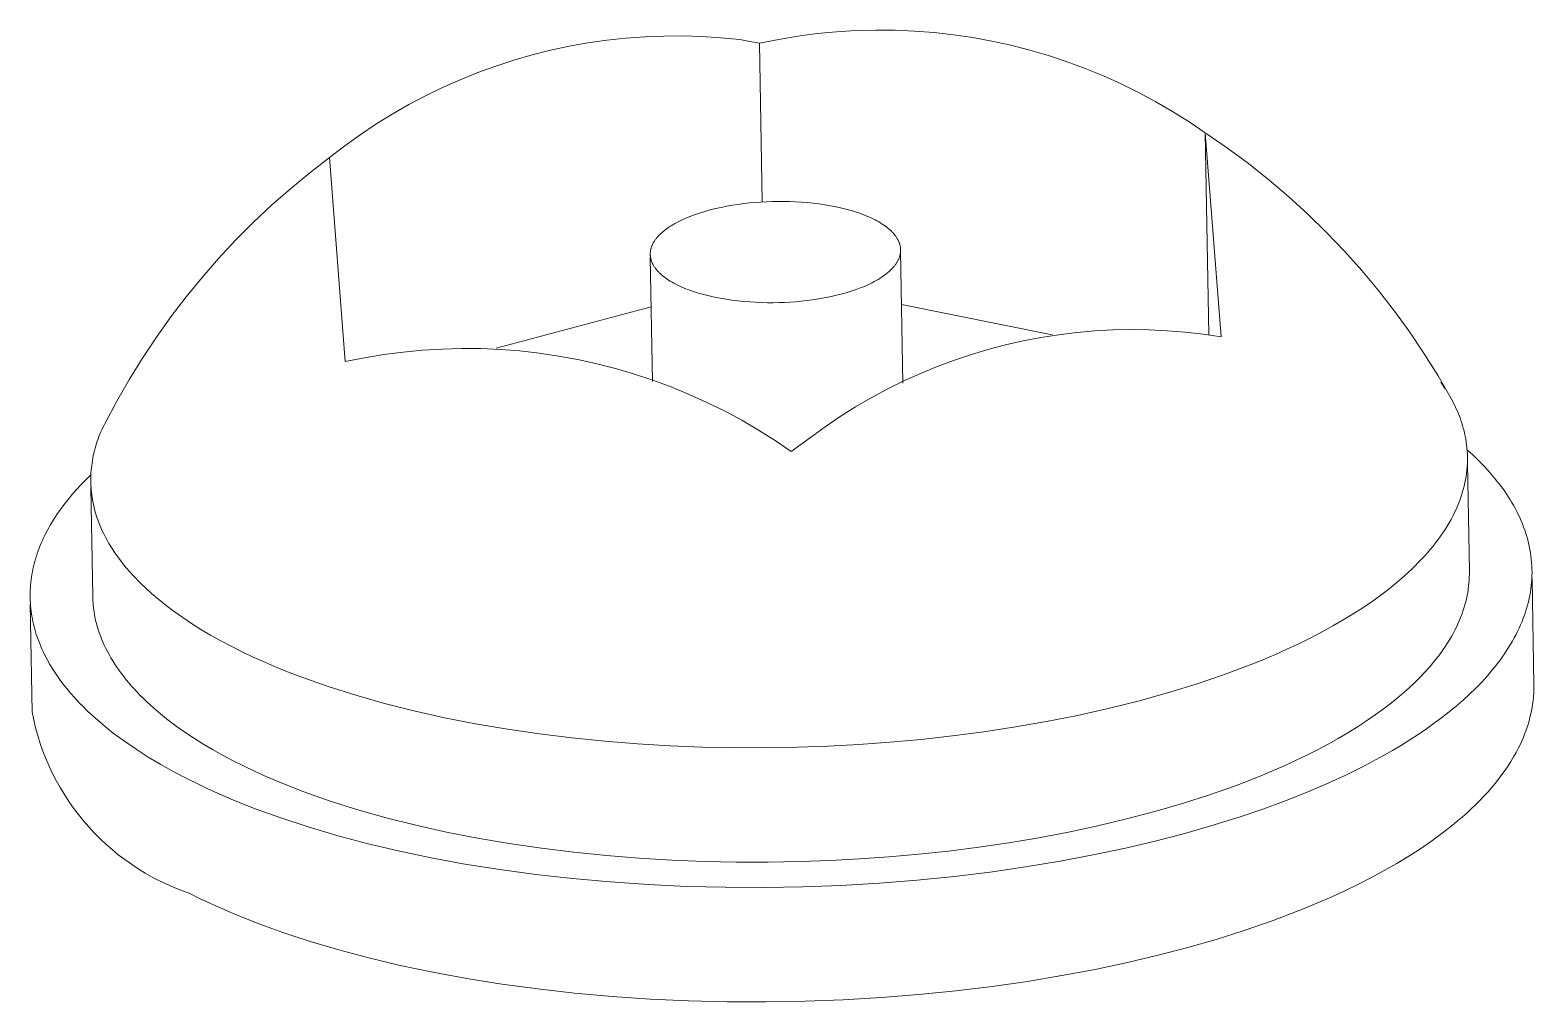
# Model space of a CAD drawing. Header units: inches. Extents: x 214 to 477, y -11 to 187.
# Drawn here: x 451.5378 to 451.9862, y 91.9888 to 92.2787 of the extents above; entities that cross this region are included whole.
import ezdxf

# ---------------------------------------------------------------- set-up
doc = ezdxf.new("R2010")
doc.units = ezdxf.units.IN
doc.layers.add('ZANO_R', color=7, linetype='Continuous', lineweight=0)

msp = doc.modelspace()

# ---------------------------------------------------------------- linework, layer by layer
at = {"layer": 'ZANO_R'}
for p, q in [((451.76673, 92.27689), (451.7725, 92.27765)), ((451.7725, 92.27765), (451.77829, 92.2782)), ((451.77829, 92.2782), (451.78409, 92.27856)), ((451.78409, 92.27856), (451.7899, 92.27871)), ((451.7899, 92.27871), (451.79572, 92.27867)), ((451.79572, 92.27867), (451.80153, 92.27842)), ((451.80153, 92.27842), (451.80733, 92.27797)), ((451.80733, 92.27797), (451.8131, 92.27732)), ((451.8131, 92.27732), (451.81886, 92.27647)), ((451.68746, 92.27131), (451.69297, 92.27269)), ((451.69297, 92.27269), (451.69853, 92.27388)), ((451.69853, 92.27388), (451.70412, 92.27488)), ((451.70412, 92.27488), (451.70975, 92.27569)), ((451.70975, 92.27569), (451.7154, 92.2763)), ((451.7154, 92.2763), (451.72106, 92.27671)), ((451.72106, 92.27671), (451.72674, 92.27693)), ((451.72674, 92.27693), (451.73242, 92.27696)), ((451.73242, 92.27696), (451.7381, 92.27679)), ((451.7381, 92.27679), (451.74377, 92.27642)), ((451.74377, 92.27642), (451.74943, 92.27586)), ((451.74943, 92.27586), (451.75237, 92.27535)), ((451.75237, 92.27535), (451.7553, 92.27478)), ((451.7553, 92.27478), (451.761, 92.27593)), ((451.7561, 92.22744), (451.7553, 92.27478)), ((451.761, 92.27593), (451.76673, 92.27689)), ((451.81886, 92.27647), (451.82458, 92.27542)), ((451.82458, 92.27542), (451.83026, 92.27418)), ((451.83026, 92.27418), (451.83589, 92.27274)), ((451.83589, 92.27274), (451.84147, 92.2711)), ((451.6766, 92.26798), (451.682, 92.26974)), ((451.682, 92.26974), (451.68746, 92.27131)), ((451.84147, 92.2711), (451.84699, 92.26927)), ((451.84699, 92.26927), (451.85244, 92.26725)), ((451.66079, 92.26161), (451.66599, 92.26391)), ((451.66599, 92.26391), (451.67126, 92.26604)), ((451.67126, 92.26604), (451.6766, 92.26798)), ((451.85244, 92.26725), (451.85782, 92.26505)), ((451.85782, 92.26505), (451.86313, 92.26266)), ((451.65066, 92.25647), (451.65568, 92.25912)), ((451.65568, 92.25912), (451.66079, 92.26161)), ((451.86313, 92.26266), (451.86834, 92.26009)), ((451.86834, 92.26009), (451.87346, 92.25733)), ((451.64573, 92.25364), (451.65066, 92.25647)), ((451.87346, 92.25733), (451.87849, 92.25441)), ((451.63618, 92.24748), (451.6409, 92.25064)), ((451.6409, 92.25064), (451.64573, 92.25364)), ((451.87849, 92.25441), (451.88341, 92.25131)), ((451.88341, 92.25131), (451.88822, 92.24804)), ((451.63157, 92.24415), (451.63618, 92.24748)), ((451.88822, 92.24804), (451.89295, 92.18717)), ((451.88923, 92.18789), (451.88822, 92.24804)), ((451.88848, 92.24789), (451.89488, 92.24349)), ((451.62708, 92.24067), (451.63157, 92.24415)), ((451.89488, 92.24349), (451.90112, 92.23887)), ((451.62115, 92.23613), (451.62707, 92.24069)), ((451.63176, 92.17981), (451.62708, 92.24067)), ((451.90112, 92.23887), (451.9072, 92.23405)), ((451.61538, 92.23138), (451.62115, 92.23613)), ((451.9072, 92.23405), (451.91311, 92.22902)), ((451.60977, 92.22644), (451.61538, 92.23138)), ((451.91311, 92.22902), (451.91884, 92.22379)), ((451.60432, 92.22132), (451.60977, 92.22644)), ((451.73449, 92.2231), (451.73593, 92.22364)), ((451.73593, 92.22364), (451.73743, 92.22415)), ((451.73743, 92.22415), (451.73897, 92.22463)), ((451.73897, 92.22463), (451.74056, 92.22507)), ((451.74056, 92.22507), (451.74219, 92.22547)), ((451.74219, 92.22547), (451.74385, 92.22584)), ((451.74385, 92.22584), (451.74553, 92.22617)), ((451.74553, 92.22617), (451.74722, 92.22647)), ((451.74722, 92.22647), (451.74893, 92.22673)), ((451.74893, 92.22673), (451.75063, 92.22695)), ((451.75063, 92.22695), (451.75234, 92.22714)), ((451.75234, 92.22714), (451.75403, 92.22729)), ((451.75403, 92.22729), (451.75571, 92.22741)), ((451.75571, 92.22741), (451.75736, 92.2275)), ((451.75736, 92.2275), (451.75903, 92.22756)), ((451.75903, 92.22756), (451.76072, 92.22759)), ((451.76072, 92.22759), (451.76244, 92.22759)), ((451.76244, 92.22759), (451.76418, 92.22755)), ((451.76418, 92.22755), (451.76594, 92.22748)), ((451.76594, 92.22748), (451.76771, 92.22738)), ((451.76771, 92.22738), (451.76949, 92.22724)), ((451.76949, 92.22724), (451.77126, 92.22706)), ((451.77126, 92.22706), (451.77302, 92.22684)), ((451.77302, 92.22684), (451.77476, 92.22659)), ((451.77476, 92.22659), (451.77648, 92.22629)), ((451.77648, 92.22629), (451.77817, 92.22596)), ((451.77817, 92.22596), (451.77982, 92.2256)), ((451.77982, 92.2256), (451.78143, 92.22519)), ((451.78143, 92.22519), (451.78298, 92.22475)), ((451.78298, 92.22475), (451.78447, 92.22428)), ((451.78447, 92.22428), (451.7859, 92.22378)), ((451.7859, 92.22378), (451.78659, 92.22351)), ((451.78659, 92.22351), (451.78725, 92.22324)), ((451.78725, 92.22324), (451.7879, 92.22296)), ((451.91884, 92.22379), (451.9244, 92.21836)), ((451.59905, 92.21603), (451.60432, 92.22132)), ((451.72653, 92.21863), (451.72696, 92.21898)), ((451.72696, 92.21898), (451.72741, 92.21932)), ((451.72741, 92.21932), (451.72789, 92.21967)), ((451.72789, 92.21967), (451.72838, 92.22)), ((451.72838, 92.22), (451.7289, 92.22034)), ((451.7289, 92.22034), (451.72945, 92.22067)), ((451.72945, 92.22067), (451.73001, 92.22099)), ((451.73001, 92.22099), (451.73059, 92.22131)), ((451.73059, 92.22131), (451.7312, 92.22163)), ((451.7312, 92.22163), (451.73182, 92.22194)), ((451.73182, 92.22194), (451.73246, 92.22224)), ((451.73246, 92.22224), (451.73312, 92.22253)), ((451.73312, 92.22253), (451.7338, 92.22282)), ((451.7338, 92.22282), (451.73449, 92.2231)), ((451.7879, 92.22296), (451.78853, 92.22268)), ((451.78853, 92.22268), (451.78914, 92.22239)), ((451.78914, 92.22239), (451.78973, 92.2221)), ((451.78973, 92.2221), (451.7903, 92.22179)), ((451.7903, 92.22179), (451.79085, 92.22149)), ((451.79085, 92.22149), (451.79137, 92.22118)), ((451.79137, 92.22118), (451.79188, 92.22086)), ((451.79188, 92.22086), (451.79236, 92.22054)), ((451.79236, 92.22054), (451.79282, 92.22022)), ((451.79282, 92.22022), (451.79325, 92.21989)), ((451.79325, 92.21989), (451.79367, 92.21956)), ((451.79367, 92.21956), (451.79406, 92.21923)), ((451.79406, 92.21923), (451.79442, 92.21889)), ((451.79442, 92.21889), (451.7946, 92.21873)), ((451.7946, 92.21873), (451.79477, 92.21856)), ((451.59395, 92.21056), (451.59905, 92.21603)), ((451.72311, 92.21413), (451.72317, 92.21431)), ((451.72317, 92.21431), (451.72325, 92.21449)), ((451.72325, 92.21449), (451.72333, 92.21467)), ((451.72333, 92.21467), (451.72341, 92.21485)), ((451.72341, 92.21485), (451.7235, 92.21503)), ((451.7235, 92.21503), (451.7236, 92.21521)), ((451.7236, 92.21521), (451.7237, 92.21539)), ((451.7237, 92.21539), (451.72381, 92.21558)), ((451.72381, 92.21558), (451.72392, 92.21576)), ((451.72392, 92.21576), (451.72404, 92.21594)), ((451.72404, 92.21594), (451.72416, 92.21612)), ((451.72416, 92.21612), (451.7243, 92.2163)), ((451.7243, 92.2163), (451.72443, 92.21648)), ((451.72443, 92.21648), (451.72457, 92.21666)), ((451.72457, 92.21666), (451.72472, 92.21684)), ((451.72472, 92.21684), (451.72488, 92.21702)), ((451.72488, 92.21702), (451.72504, 92.2172)), ((451.72504, 92.2172), (451.7252, 92.21738)), ((451.7252, 92.21738), (451.72537, 92.21756)), ((451.72537, 92.21756), (451.72555, 92.21774)), ((451.72555, 92.21774), (451.72573, 92.21792)), ((451.72573, 92.21792), (451.72612, 92.21827)), ((451.72612, 92.21827), (451.72653, 92.21863)), ((451.79477, 92.21856), (451.79493, 92.21839)), ((451.79493, 92.21839), (451.79509, 92.21822)), ((451.79509, 92.21822), (451.79524, 92.21805)), ((451.79524, 92.21805), (451.79539, 92.21788)), ((451.79539, 92.21788), (451.79553, 92.21771)), ((451.79553, 92.21771), (451.79567, 92.21754)), ((451.79567, 92.21754), (451.7958, 92.21737)), ((451.7958, 92.21737), (451.79592, 92.2172)), ((451.79592, 92.2172), (451.79604, 92.21703)), ((451.79604, 92.21703), (451.79615, 92.21686)), ((451.79615, 92.21686), (451.79626, 92.21669)), ((451.79626, 92.21669), (451.79637, 92.21652)), ((451.79637, 92.21652), (451.79646, 92.21635)), ((451.79646, 92.21635), (451.79655, 92.21618)), ((451.79655, 92.21618), (451.79664, 92.21601)), ((451.79664, 92.21601), (451.79672, 92.21584)), ((451.79672, 92.21584), (451.7968, 92.21567)), ((451.7968, 92.21567), (451.79687, 92.2155)), ((451.79687, 92.2155), (451.79694, 92.21533)), ((451.79694, 92.21533), (451.797, 92.21516)), ((451.797, 92.21516), (451.79705, 92.21499)), ((451.79705, 92.21499), (451.79711, 92.21482)), ((451.79711, 92.21482), (451.79715, 92.21465)), ((451.79715, 92.21465), (451.79719, 92.21449)), ((451.79719, 92.21449), (451.79723, 92.21432)), ((451.79723, 92.21432), (451.79726, 92.21415)), ((451.9244, 92.21836), (451.92976, 92.21275)), ((451.58903, 92.20494), (451.59395, 92.21056)), ((451.7227, 92.21202), (451.72271, 92.2122)), ((451.7227, 92.21185), (451.7227, 92.21202)), ((451.72271, 92.21168), (451.7227, 92.21185)), ((451.72271, 92.2122), (451.72272, 92.21237)), ((451.72272, 92.21151), (451.72271, 92.21168)), ((451.72272, 92.21237), (451.72273, 92.21254)), ((451.72273, 92.21134), (451.72272, 92.21151)), ((451.72335, 92.1739), (451.72272, 92.21084)), ((451.72273, 92.21254), (451.72276, 92.21272)), ((451.72275, 92.21117), (451.72273, 92.21134)), ((451.72277, 92.21101), (451.72275, 92.21117)), ((451.72276, 92.21272), (451.72278, 92.21289)), ((451.7228, 92.21084), (451.72277, 92.21101)), ((451.72278, 92.21289), (451.72281, 92.21307)), ((451.72283, 92.21067), (451.7228, 92.21084)), ((451.72281, 92.21307), (451.72285, 92.21324)), ((451.72287, 92.21051), (451.72283, 92.21067)), ((451.72285, 92.21324), (451.72289, 92.21342)), ((451.72291, 92.21034), (451.72287, 92.21051)), ((451.72289, 92.21342), (451.72293, 92.2136)), ((451.72295, 92.21017), (451.72291, 92.21034)), ((451.72293, 92.2136), (451.72299, 92.21378)), ((451.723, 92.21001), (451.72295, 92.21017)), ((451.72299, 92.21378), (451.72304, 92.21396)), ((451.72306, 92.20984), (451.723, 92.21001)), ((451.72304, 92.21396), (451.72311, 92.21413)), ((451.72312, 92.20967), (451.72306, 92.20984)), ((451.79646, 92.20978), (451.79636, 92.2096)), ((451.79656, 92.20996), (451.79646, 92.20978)), ((451.79665, 92.21014), (451.79656, 92.20996)), ((451.79673, 92.21032), (451.79665, 92.21014)), ((451.79681, 92.2105), (451.79673, 92.21032)), ((451.79689, 92.21068), (451.79681, 92.2105)), ((451.79695, 92.21086), (451.79689, 92.21068)), ((451.79702, 92.21104), (451.79695, 92.21086)), ((451.79707, 92.21122), (451.79702, 92.21104)), ((451.79712, 92.2114), (451.79707, 92.21122)), ((451.79717, 92.21157), (451.79712, 92.2114)), ((451.79721, 92.21175), (451.79717, 92.21157)), ((451.79725, 92.21193), (451.79721, 92.21175)), ((451.79728, 92.2121), (451.79725, 92.21193)), ((451.79726, 92.21415), (451.79729, 92.21399)), ((451.7973, 92.21228), (451.79728, 92.2121)), ((451.79729, 92.21399), (451.79731, 92.21382)), ((451.79732, 92.21245), (451.7973, 92.21228)), ((451.79731, 92.21382), (451.79733, 92.21365)), ((451.79734, 92.21263), (451.79732, 92.21245)), ((451.79733, 92.21365), (451.79734, 92.21348)), ((451.79734, 92.21348), (451.79735, 92.21331)), ((451.79735, 92.2128), (451.79734, 92.21263)), ((451.79735, 92.21331), (451.79736, 92.21314)), ((451.79736, 92.21297), (451.79735, 92.2128)), ((451.79736, 92.21314), (451.79736, 92.21297)), ((451.79736, 92.2128), (451.79803, 92.17335)), ((451.92976, 92.21275), (451.93493, 92.20696)), ((451.72319, 92.2095), (451.72312, 92.20967)), ((451.72326, 92.20933), (451.72319, 92.2095)), ((451.72334, 92.20916), (451.72326, 92.20933)), ((451.72342, 92.20899), (451.72334, 92.20916)), ((451.7235, 92.20882), (451.72342, 92.20899)), ((451.7236, 92.20865), (451.7235, 92.20882)), ((451.72369, 92.20848), (451.7236, 92.20865)), ((451.7238, 92.20831), (451.72369, 92.20848)), ((451.7239, 92.20814), (451.7238, 92.20831)), ((451.72402, 92.20797), (451.7239, 92.20814)), ((451.72414, 92.2078), (451.72402, 92.20797)), ((451.72426, 92.20763), (451.72414, 92.2078)), ((451.72439, 92.20746), (451.72426, 92.20763)), ((451.72453, 92.20729), (451.72439, 92.20746)), ((451.72467, 92.20711), (451.72453, 92.20729)), ((451.72482, 92.20694), (451.72467, 92.20711)), ((451.72497, 92.20678), (451.72482, 92.20694)), ((451.72513, 92.20661), (451.72497, 92.20678)), ((451.72529, 92.20644), (451.72513, 92.20661)), ((451.72546, 92.20627), (451.72529, 92.20644)), ((451.72563, 92.2061), (451.72546, 92.20627)), ((451.726, 92.20577), (451.72563, 92.2061)), ((451.72639, 92.20543), (451.726, 92.20577)), ((451.72681, 92.2051), (451.72639, 92.20543)), ((451.79218, 92.20533), (451.79168, 92.20499)), ((451.79265, 92.20567), (451.79218, 92.20533)), ((451.7931, 92.20602), (451.79265, 92.20567)), ((451.79354, 92.20637), (451.7931, 92.20602)), ((451.79394, 92.20672), (451.79354, 92.20637)), ((451.79433, 92.20708), (451.79394, 92.20672)), ((451.79451, 92.20726), (451.79433, 92.20708)), ((451.79469, 92.20743), (451.79451, 92.20726)), ((451.79486, 92.20761), (451.79469, 92.20743)), ((451.79502, 92.20779), (451.79486, 92.20761)), ((451.79518, 92.20797), (451.79502, 92.20779)), ((451.79534, 92.20815), (451.79518, 92.20797)), ((451.79549, 92.20833), (451.79534, 92.20815)), ((451.79563, 92.20851), (451.79549, 92.20833)), ((451.79577, 92.2087), (451.79563, 92.20851)), ((451.7959, 92.20888), (451.79577, 92.2087)), ((451.79602, 92.20906), (451.7959, 92.20888)), ((451.79614, 92.20924), (451.79602, 92.20906)), ((451.79625, 92.20942), (451.79614, 92.20924)), ((451.79636, 92.2096), (451.79625, 92.20942)), ((451.93493, 92.20696), (451.9399, 92.201)), ((451.58431, 92.19915), (451.58903, 92.20494)), ((451.72724, 92.20478), (451.72681, 92.2051)), ((451.7277, 92.20445), (451.72724, 92.20478)), ((451.72818, 92.20413), (451.7277, 92.20445)), ((451.72868, 92.20382), (451.72818, 92.20413)), ((451.72921, 92.20351), (451.72868, 92.20382)), ((451.72976, 92.2032), (451.72921, 92.20351)), ((451.73032, 92.2029), (451.72976, 92.2032)), ((451.73091, 92.2026), (451.73032, 92.2029)), ((451.73152, 92.20231), (451.73091, 92.2026)), ((451.73215, 92.20203), (451.73152, 92.20231)), ((451.7328, 92.20175), (451.73215, 92.20203)), ((451.73347, 92.20148), (451.7328, 92.20175)), ((451.73416, 92.20122), (451.73347, 92.20148)), ((451.73559, 92.20071), (451.73416, 92.20122)), ((451.78263, 92.20084), (451.78109, 92.20037)), ((451.78413, 92.20135), (451.78263, 92.20084)), ((451.78557, 92.20189), (451.78413, 92.20135)), ((451.78626, 92.20217), (451.78557, 92.20189)), ((451.78694, 92.20246), (451.78626, 92.20217)), ((451.7876, 92.20276), (451.78694, 92.20246)), ((451.78824, 92.20306), (451.7876, 92.20276)), ((451.78886, 92.20337), (451.78824, 92.20306)), ((451.78947, 92.20368), (451.78886, 92.20337)), ((451.79005, 92.204), (451.78947, 92.20368)), ((451.79062, 92.20433), (451.79005, 92.204)), ((451.79116, 92.20466), (451.79062, 92.20433)), ((451.79168, 92.20499), (451.79116, 92.20466)), ((451.9399, 92.201), (451.94466, 92.19487)), ((451.57977, 92.19321), (451.58431, 92.19915)), ((451.73708, 92.20024), (451.73559, 92.20071)), ((451.73863, 92.1998), (451.73708, 92.20024)), ((451.74024, 92.1994), (451.73863, 92.1998)), ((451.74189, 92.19903), (451.74024, 92.1994)), ((451.74358, 92.1987), (451.74189, 92.19903)), ((451.7453, 92.19841), (451.74358, 92.1987)), ((451.74704, 92.19815), (451.7453, 92.19841)), ((451.7488, 92.19793), (451.74704, 92.19815)), ((451.75057, 92.19776), (451.7488, 92.19793)), ((451.75235, 92.19761), (451.75057, 92.19776)), ((451.75412, 92.19751), (451.75235, 92.19761)), ((451.75587, 92.19744), (451.75412, 92.19751)), ((451.75762, 92.1974), (451.75587, 92.19744)), ((451.75934, 92.1974), (451.75762, 92.1974)), ((451.76103, 92.19743), (451.75934, 92.1974)), ((451.76269, 92.19749), (451.76103, 92.19743)), ((451.76435, 92.19758), (451.76269, 92.19749)), ((451.76603, 92.1977), (451.76435, 92.19758)), ((451.76772, 92.19785), (451.76603, 92.1977)), ((451.76943, 92.19804), (451.76772, 92.19785)), ((451.77113, 92.19827), (451.76943, 92.19804)), ((451.77284, 92.19853), (451.77113, 92.19827)), ((451.77453, 92.19882), (451.77284, 92.19853)), ((451.77621, 92.19915), (451.77453, 92.19882)), ((451.77787, 92.19952), (451.77621, 92.19915)), ((451.7795, 92.19993), (451.77787, 92.19952)), ((451.78109, 92.20037), (451.7795, 92.19993)), ((451.79763, 92.19682), (451.8426, 92.18777)), ((451.57543, 92.18713), (451.57977, 92.19321)), ((451.6767, 92.18388), (451.72297, 92.19619)), ((451.94466, 92.19487), (451.94921, 92.18858)), ((451.84455, 92.18784), (451.83921, 92.187)), ((451.84991, 92.18849), (451.84455, 92.18784)), ((451.85529, 92.18897), (451.84991, 92.18849)), ((451.86068, 92.18926), (451.85529, 92.18897)), ((451.86608, 92.18937), (451.86068, 92.18926)), ((451.87148, 92.18929), (451.86608, 92.18937)), ((451.87687, 92.18903), (451.87148, 92.18929)), ((451.88225, 92.18859), (451.87687, 92.18903)), ((451.88761, 92.18797), (451.88225, 92.18859)), ((451.89295, 92.18717), (451.88761, 92.18797)), ((451.94921, 92.18858), (451.95354, 92.18214)), ((451.57129, 92.1809), (451.57543, 92.18713)), ((451.65476, 92.18323), (451.64897, 92.18267)), ((451.66057, 92.18358), (451.65476, 92.18323)), ((451.66638, 92.18374), (451.66057, 92.18358)), ((451.6722, 92.18369), (451.66638, 92.18374)), ((451.67801, 92.18344), (451.6722, 92.18369)), ((451.68381, 92.18299), (451.67801, 92.18344)), ((451.68959, 92.18234), (451.68381, 92.18299)), ((451.82342, 92.18343), (451.81825, 92.18188)), ((451.82864, 92.1848), (451.82342, 92.18343)), ((451.83391, 92.18599), (451.82864, 92.1848)), ((451.83921, 92.187), (451.83391, 92.18599)), ((451.56736, 92.17455), (451.57129, 92.1809)), ((451.63747, 92.18096), (451.63176, 92.17981)), ((451.6432, 92.18192), (451.63747, 92.18096)), ((451.64897, 92.18267), (451.6432, 92.18192)), ((451.69534, 92.18149), (451.68959, 92.18234)), ((451.70106, 92.18044), (451.69534, 92.18149)), ((451.70674, 92.1792), (451.70106, 92.18044)), ((451.71238, 92.17776), (451.70674, 92.1792)), ((451.81313, 92.18016), (451.80807, 92.17826)), ((451.81825, 92.18188), (451.81313, 92.18016)), ((451.95354, 92.18214), (451.95764, 92.17555)), ((451.56364, 92.16807), (451.56736, 92.17455)), ((451.71796, 92.17612), (451.71238, 92.17776)), ((451.72348, 92.17429), (451.71796, 92.17612)), ((451.72894, 92.17227), (451.72348, 92.17429)), ((451.79817, 92.17397), (451.79333, 92.17158)), ((451.80308, 92.1762), (451.79817, 92.17397)), ((451.80807, 92.17826), (451.80308, 92.1762)), ((451.95764, 92.17555), (451.96152, 92.16883)), ((451.73432, 92.17006), (451.72894, 92.17227)), ((451.73962, 92.16767), (451.73432, 92.17006)), ((451.79333, 92.17158), (451.78857, 92.16902)), ((451.95842, 92.1737), (451.95979, 92.17171)), ((451.56013, 92.16147), (451.56364, 92.16807)), ((451.74484, 92.1651), (451.73962, 92.16767)), ((451.74996, 92.16235), (451.74484, 92.1651)), ((451.78391, 92.1663), (451.77934, 92.16343)), ((451.78857, 92.16902), (451.78391, 92.1663)), ((451.96152, 92.16883), (451.96191, 92.16813)), ((451.96191, 92.16813), (451.96228, 92.16742)), ((451.96228, 92.16742), (451.96264, 92.16671)), ((451.96264, 92.16671), (451.96298, 92.16598)), ((451.96298, 92.16598), (451.96331, 92.16525)), ((451.96331, 92.16525), (451.96362, 92.16451)), ((451.55947, 92.16017), (451.5598, 92.16082)), ((451.5598, 92.16082), (451.56013, 92.16147)), ((451.75498, 92.15942), (451.74996, 92.16235)), ((451.77934, 92.16343), (451.77486, 92.1604)), ((451.96362, 92.16451), (451.96392, 92.16377)), ((451.96392, 92.16377), (451.9642, 92.16301)), ((451.9642, 92.16301), (451.96447, 92.16226)), ((451.96447, 92.16226), (451.96472, 92.16149)), ((451.96472, 92.16149), (451.96496, 92.16073)), ((451.96496, 92.16073), (451.96517, 92.15996)), ((451.55756, 92.1554), (451.55779, 92.15611)), ((451.55779, 92.15611), (451.55804, 92.1568)), ((451.55804, 92.1568), (451.5583, 92.15749)), ((451.5583, 92.15749), (451.55857, 92.15817)), ((451.55857, 92.15817), (451.55886, 92.15885)), ((451.55886, 92.15885), (451.55916, 92.15951)), ((451.55916, 92.15951), (451.55947, 92.16017)), ((451.75991, 92.15632), (451.75498, 92.15942)), ((451.76472, 92.15305), (451.75991, 92.15632)), ((451.7705, 92.15723), (451.76472, 92.15305)), ((451.77486, 92.1604), (451.7705, 92.15723)), ((451.96517, 92.15996), (451.96538, 92.15918)), ((451.96538, 92.15918), (451.96556, 92.1584)), ((451.96556, 92.1584), (451.96573, 92.15762)), ((451.96573, 92.15762), (451.96589, 92.15684)), ((451.96589, 92.15684), (451.96604, 92.15592)), ((451.55647, 92.15109), (451.55661, 92.15182)), ((451.55661, 92.15182), (451.55677, 92.15254)), ((451.55677, 92.15254), (451.55695, 92.15326)), ((451.55695, 92.15326), (451.55713, 92.15398)), ((451.55713, 92.15398), (451.55734, 92.1547)), ((451.55734, 92.1547), (451.55756, 92.1554)), ((451.96604, 92.15592), (451.96616, 92.155)), ((451.96616, 92.155), (451.96626, 92.15408)), ((451.96626, 92.15408), (451.96634, 92.15315)), ((451.96631, 92.15356), (451.9681, 92.15192)), ((451.96634, 92.15315), (451.96639, 92.15222)), ((451.96639, 92.15222), (451.96641, 92.15128)), ((451.9681, 92.15192), (451.96982, 92.15025)), ((451.55592, 92.14666), (451.55598, 92.1474)), ((451.55598, 92.1474), (451.55604, 92.14814)), ((451.55604, 92.14814), (451.55613, 92.14888)), ((451.55613, 92.14888), (451.55622, 92.14962)), ((451.55622, 92.14962), (451.55634, 92.15035)), ((451.55634, 92.15035), (451.55647, 92.15109)), ((451.96624, 92.14748), (451.96613, 92.14652)), ((451.96632, 92.14843), (451.96624, 92.14748)), ((451.96638, 92.14938), (451.96632, 92.14843)), ((451.96641, 92.15033), (451.96638, 92.14938)), ((451.96641, 92.15128), (451.96641, 92.15033)), ((451.96644, 92.14939), (451.96698, 92.11733)), ((451.96982, 92.15025), (451.97146, 92.14855)), ((451.97146, 92.14855), (451.97302, 92.14683)), ((451.55298, 92.14314), (451.55163, 92.14167)), ((451.5544, 92.14459), (451.55298, 92.14314)), ((451.55587, 92.14604), (451.5544, 92.14459)), ((451.55586, 92.14444), (451.55587, 92.14518)), ((451.55587, 92.1437), (451.55586, 92.14444)), ((451.55587, 92.14518), (451.55589, 92.14592)), ((451.55589, 92.14297), (451.55587, 92.1437)), ((451.55589, 92.14592), (451.55592, 92.14666)), ((451.55593, 92.14223), (451.55589, 92.14297)), ((451.9654, 92.14264), (451.96514, 92.14167)), ((451.96562, 92.14362), (451.9654, 92.14264)), ((451.96582, 92.14459), (451.96562, 92.14362)), ((451.96599, 92.14555), (451.96582, 92.14459)), ((451.96613, 92.14652), (451.96599, 92.14555)), ((451.97302, 92.14683), (451.9745, 92.14509)), ((451.9745, 92.14509), (451.97521, 92.14421)), ((451.97521, 92.14421), (451.9759, 92.14333)), ((451.9759, 92.14333), (451.97657, 92.14244)), ((451.54909, 92.1387), (451.54792, 92.1372)), ((451.55033, 92.14019), (451.54909, 92.1387)), ((451.55163, 92.14167), (451.55033, 92.14019)), ((451.55642, 92.1098), (451.55587, 92.1423)), ((451.55599, 92.1415), (451.55593, 92.14223)), ((451.55606, 92.14077), (451.55599, 92.1415)), ((451.55614, 92.14005), (451.55606, 92.14077)), ((451.55624, 92.13933), (451.55614, 92.14005)), ((451.55635, 92.13861), (451.55624, 92.13933)), ((451.55653, 92.1377), (451.55635, 92.13861)), ((451.9642, 92.13872), (451.96383, 92.13773)), ((451.96455, 92.1397), (451.9642, 92.13872)), ((451.96486, 92.14069), (451.96455, 92.1397)), ((451.96514, 92.14167), (451.96486, 92.14069)), ((451.97657, 92.14244), (451.97721, 92.14155)), ((451.97721, 92.14155), (451.97783, 92.14065)), ((451.97783, 92.14065), (451.97843, 92.13974)), ((451.97843, 92.13974), (451.97901, 92.13883)), ((451.97901, 92.13883), (451.97957, 92.13792)), ((451.54575, 92.13418), (451.54476, 92.13265)), ((451.5468, 92.1357), (451.54575, 92.13418)), ((451.54792, 92.1372), (451.5468, 92.1357)), ((451.55673, 92.13678), (451.55653, 92.1377)), ((451.55695, 92.13586), (451.55673, 92.13678)), ((451.55721, 92.13494), (451.55695, 92.13586)), ((451.55749, 92.13401), (451.55721, 92.13494)), ((451.5578, 92.13309), (451.55749, 92.13401)), ((451.96203, 92.13377), (451.9615, 92.13278)), ((451.96253, 92.13477), (451.96203, 92.13377)), ((451.96299, 92.13576), (451.96253, 92.13477)), ((451.96343, 92.13675), (451.96299, 92.13576)), ((451.96383, 92.13773), (451.96343, 92.13675)), ((451.97957, 92.13792), (451.9801, 92.137)), ((451.9801, 92.137), (451.98061, 92.13608)), ((451.98061, 92.13608), (451.98109, 92.13516)), ((451.98109, 92.13516), (451.98156, 92.13423)), ((451.98156, 92.13423), (451.98199, 92.13329)), ((451.54297, 92.12958), (451.54217, 92.12804)), ((451.54383, 92.13112), (451.54297, 92.12958)), ((451.54476, 92.13265), (451.54383, 92.13112)), ((451.55813, 92.13216), (451.5578, 92.13309)), ((451.55849, 92.13123), (451.55813, 92.13216)), ((451.55888, 92.1303), (451.55849, 92.13123)), ((451.5593, 92.12936), (451.55888, 92.1303)), ((451.55975, 92.12843), (451.5593, 92.12936)), ((451.95973, 92.12979), (451.95908, 92.1288)), ((451.96035, 92.13079), (451.95973, 92.12979)), ((451.96094, 92.13178), (451.96035, 92.13079)), ((451.9615, 92.13278), (451.96094, 92.13178)), ((451.98199, 92.13329), (451.98241, 92.13236)), ((451.98241, 92.13236), (451.9828, 92.13141)), ((451.9828, 92.13141), (451.98316, 92.13047)), ((451.98316, 92.13047), (451.98351, 92.12952)), ((451.98351, 92.12952), (451.98382, 92.12857)), ((451.54077, 92.12493), (451.54046, 92.12415)), ((451.54109, 92.12571), (451.54077, 92.12493)), ((451.54144, 92.12649), (451.54109, 92.12571)), ((451.54179, 92.12726), (451.54144, 92.12649)), ((451.54217, 92.12804), (451.54179, 92.12726)), ((451.56023, 92.12749), (451.55975, 92.12843)), ((451.56073, 92.12655), (451.56023, 92.12749)), ((451.56127, 92.12562), (451.56073, 92.12655)), ((451.56183, 92.12468), (451.56127, 92.12562)), ((451.56243, 92.12374), (451.56183, 92.12468)), ((451.95614, 92.12482), (451.95533, 92.12382)), ((451.95692, 92.12581), (451.95614, 92.12482)), ((451.95767, 92.12681), (451.95692, 92.12581)), ((451.95839, 92.1278), (451.95767, 92.12681)), ((451.95908, 92.1288), (451.95839, 92.1278)), ((451.98382, 92.12857), (451.98411, 92.12762)), ((451.98411, 92.12762), (451.98438, 92.12666)), ((451.98438, 92.12666), (451.98462, 92.1257)), ((451.98462, 92.1257), (451.98484, 92.12474)), ((451.98484, 92.12474), (451.98503, 92.12377)), ((451.53916, 92.12025), (451.53895, 92.11947)), ((451.53939, 92.12103), (451.53916, 92.12025)), ((451.53963, 92.12181), (451.53939, 92.12103)), ((451.53989, 92.12259), (451.53963, 92.12181)), ((451.54017, 92.12337), (451.53989, 92.12259)), ((451.54046, 92.12415), (451.54017, 92.12337)), ((451.56305, 92.1228), (451.56243, 92.12374)), ((451.56371, 92.12186), (451.56305, 92.1228)), ((451.56439, 92.12092), (451.56371, 92.12186)), ((451.56511, 92.11999), (451.56439, 92.12092)), ((451.95269, 92.12085), (451.95175, 92.11987)), ((451.9536, 92.12184), (451.95269, 92.12085)), ((451.95448, 92.12283), (451.9536, 92.12184)), ((451.95533, 92.12382), (451.95448, 92.12283)), ((451.98503, 92.12377), (451.9852, 92.12281)), ((451.9852, 92.12281), (451.98534, 92.12184)), ((451.98534, 92.12184), (451.98545, 92.12087)), ((451.98545, 92.12087), (451.98554, 92.11989)), ((451.53829, 92.11633), (451.53816, 92.11555)), ((451.53843, 92.11711), (451.53829, 92.11633)), ((451.53859, 92.1179), (451.53843, 92.11711)), ((451.53876, 92.11868), (451.53859, 92.1179)), ((451.53895, 92.11947), (451.53876, 92.11868)), ((451.56585, 92.11905), (451.56511, 92.11999)), ((451.56663, 92.11811), (451.56585, 92.11905)), ((451.56744, 92.11718), (451.56663, 92.11811)), ((451.56828, 92.11624), (451.56744, 92.11718)), ((451.56915, 92.11531), (451.56828, 92.11624)), ((451.94766, 92.11595), (451.94542, 92.11401)), ((451.94977, 92.1179), (451.94766, 92.11595)), ((451.95077, 92.11888), (451.94977, 92.1179)), ((451.95175, 92.11987), (451.95077, 92.11888)), ((451.96696, 92.11553), (451.96699, 92.11644)), ((451.96699, 92.11644), (451.96698, 92.11733)), ((451.98554, 92.11989), (451.9856, 92.11892)), ((451.98563, 92.11599), (451.98559, 92.11501)), ((451.9856, 92.11892), (451.98564, 92.11794)), ((451.98565, 92.11697), (451.98563, 92.11599)), ((451.98564, 92.11794), (451.98565, 92.11697)), ((451.53779, 92.11163), (451.53776, 92.11085)), ((451.53783, 92.11241), (451.53779, 92.11163)), ((451.53789, 92.1132), (451.53783, 92.11241)), ((451.53796, 92.11398), (451.53789, 92.1132)), ((451.53805, 92.11476), (451.53796, 92.11398)), ((451.53816, 92.11555), (451.53805, 92.11476)), ((451.57005, 92.11438), (451.56915, 92.11531)), ((451.57098, 92.11346), (451.57005, 92.11438)), ((451.57194, 92.11253), (451.57098, 92.11346)), ((451.57396, 92.11069), (451.57194, 92.11253)), ((451.94305, 92.11208), (451.94056, 92.11018)), ((451.94542, 92.11401), (451.94305, 92.11208)), ((451.96648, 92.11096), (451.96663, 92.11188)), ((451.96663, 92.11188), (451.96675, 92.1128)), ((451.96675, 92.1128), (451.96685, 92.11371)), ((451.96685, 92.11371), (451.96692, 92.11462)), ((451.96692, 92.11462), (451.96696, 92.11553)), ((451.98516, 92.11109), (451.98499, 92.11011)), ((451.98531, 92.11207), (451.98516, 92.11109)), ((451.98543, 92.11305), (451.98531, 92.11207)), ((451.98552, 92.11403), (451.98543, 92.11305)), ((451.98559, 92.11501), (451.98552, 92.11403)), ((451.98569, 92.11503), (451.98622, 92.08355)), ((451.53776, 92.11085), (451.53775, 92.11007)), ((451.53775, 92.11007), (451.53776, 92.10929)), ((451.53776, 92.10929), (451.53779, 92.10851)), ((451.53779, 92.10851), (451.53783, 92.10773)), ((451.53834, 92.07533), (451.53779, 92.1075)), ((451.53783, 92.10773), (451.53789, 92.10695)), ((451.53789, 92.10695), (451.53796, 92.10617)), ((451.55642, 92.1098), (451.55644, 92.10913)), ((451.55644, 92.10913), (451.55647, 92.10847)), ((451.55647, 92.10847), (451.55652, 92.1078)), ((451.55652, 92.1078), (451.55657, 92.10713)), ((451.55657, 92.10713), (451.55664, 92.10647)), ((451.57611, 92.10886), (451.57396, 92.11069)), ((451.57838, 92.10704), (451.57611, 92.10886)), ((451.58077, 92.10525), (451.57838, 92.10704)), ((451.93794, 92.10829), (451.9352, 92.10642)), ((451.94056, 92.11018), (451.93794, 92.10829)), ((451.96536, 92.10631), (451.96564, 92.10724)), ((451.96564, 92.10724), (451.96589, 92.10817)), ((451.96589, 92.10817), (451.96611, 92.1091)), ((451.96611, 92.1091), (451.96631, 92.11003)), ((451.96631, 92.11003), (451.96648, 92.11096)), ((451.98432, 92.10717), (451.98404, 92.10619)), ((451.98457, 92.10815), (451.98432, 92.10717)), ((451.98479, 92.10913), (451.98457, 92.10815)), ((451.98499, 92.11011), (451.98479, 92.10913)), ((451.53796, 92.10617), (451.53805, 92.1054)), ((451.53805, 92.1054), (451.53816, 92.10462)), ((451.53816, 92.10462), (451.53829, 92.10385)), ((451.53829, 92.10385), (451.53843, 92.10307)), ((451.53843, 92.10307), (451.53858, 92.1023)), ((451.53858, 92.1023), (451.53876, 92.10153)), ((451.55664, 92.10647), (451.55673, 92.1058)), ((451.55673, 92.1058), (451.55683, 92.10514)), ((451.55683, 92.10514), (451.55694, 92.10448)), ((451.55694, 92.10448), (451.55711, 92.10357)), ((451.55711, 92.10357), (451.55731, 92.10265)), ((451.55731, 92.10265), (451.55754, 92.10173)), ((451.5833, 92.10347), (451.58077, 92.10525)), ((451.58594, 92.10171), (451.5833, 92.10347)), ((451.92936, 92.10276), (451.92626, 92.10097)), ((451.93234, 92.10458), (451.92936, 92.10276)), ((451.9352, 92.10642), (451.93234, 92.10458)), ((451.96355, 92.1016), (451.96397, 92.10254)), ((451.96397, 92.10254), (451.96436, 92.10349)), ((451.96436, 92.10349), (451.96472, 92.10443)), ((451.96472, 92.10443), (451.96505, 92.10537)), ((451.96505, 92.10537), (451.96536, 92.10631)), ((451.98267, 92.10229), (451.98226, 92.10131)), ((451.98305, 92.10326), (451.98267, 92.10229)), ((451.98341, 92.10424), (451.98305, 92.10326)), ((451.98374, 92.10521), (451.98341, 92.10424)), ((451.98404, 92.10619), (451.98374, 92.10521)), ((451.53876, 92.10153), (451.53895, 92.10077)), ((451.53895, 92.10077), (451.53915, 92.1)), ((451.53915, 92.1), (451.53937, 92.09924)), ((451.53937, 92.09924), (451.53961, 92.09847)), ((451.53961, 92.09847), (451.53986, 92.09771)), ((451.53986, 92.09771), (451.54013, 92.09696)), ((451.55754, 92.10173), (451.55779, 92.10081)), ((451.55779, 92.10081), (451.55807, 92.09988)), ((451.55807, 92.09988), (451.55838, 92.09896)), ((451.55838, 92.09896), (451.55871, 92.09803)), ((451.55871, 92.09803), (451.55908, 92.0971)), ((451.58871, 92.09997), (451.58594, 92.10171)), ((451.59159, 92.09826), (451.58871, 92.09997)), ((451.5946, 92.09657), (451.59159, 92.09826)), ((451.92306, 92.09921), (451.91974, 92.09748)), ((451.92626, 92.10097), (451.92306, 92.09921)), ((451.96105, 92.09685), (451.9616, 92.0978)), ((451.9616, 92.0978), (451.96213, 92.09875)), ((451.96213, 92.09875), (451.96263, 92.0997)), ((451.96263, 92.0997), (451.96311, 92.10065)), ((451.96311, 92.10065), (451.96355, 92.1016)), ((451.98088, 92.09841), (451.98038, 92.09744)), ((451.98137, 92.09937), (451.98088, 92.09841)), ((451.98183, 92.10034), (451.98137, 92.09937)), ((451.98226, 92.10131), (451.98183, 92.10034)), ((451.54013, 92.09696), (451.54042, 92.0962)), ((451.54042, 92.0962), (451.54072, 92.09544)), ((451.54072, 92.09544), (451.54103, 92.09469)), ((451.54103, 92.09469), (451.54136, 92.09394)), ((451.54136, 92.09394), (451.54171, 92.0932)), ((451.54171, 92.0932), (451.54207, 92.09245)), ((451.55908, 92.0971), (451.55947, 92.09617)), ((451.55947, 92.09617), (451.55989, 92.09523)), ((451.55989, 92.09523), (451.56033, 92.0943)), ((451.56033, 92.0943), (451.56081, 92.09336)), ((451.56081, 92.09336), (451.56132, 92.09242)), ((451.59773, 92.09491), (451.5946, 92.09657)), ((451.60097, 92.09329), (451.59773, 92.09491)), ((451.60432, 92.09169), (451.60097, 92.09329)), ((451.91278, 92.09413), (451.90915, 92.0925)), ((451.91631, 92.09579), (451.91278, 92.09413)), ((451.91974, 92.09748), (451.91631, 92.09579)), ((451.95852, 92.09305), (451.9592, 92.094)), ((451.9592, 92.094), (451.95984, 92.09495)), ((451.95984, 92.09495), (451.96046, 92.0959)), ((451.96046, 92.0959), (451.96105, 92.09685)), ((451.97808, 92.09361), (451.97745, 92.09265)), ((451.97869, 92.09456), (451.97808, 92.09361)), ((451.97928, 92.09552), (451.97869, 92.09456)), ((451.97984, 92.09648), (451.97928, 92.09552)), ((451.98038, 92.09744), (451.97984, 92.09648)), ((451.54207, 92.09245), (451.54284, 92.09097)), ((451.54284, 92.09097), (451.54367, 92.0895)), ((451.54367, 92.0895), (451.54456, 92.08804)), ((451.56132, 92.09242), (451.56185, 92.09149)), ((451.56185, 92.09149), (451.56242, 92.09055)), ((451.56242, 92.09055), (451.56301, 92.08961)), ((451.56301, 92.08961), (451.56364, 92.08867)), ((451.56364, 92.08867), (451.56429, 92.08773)), ((451.60779, 92.09013), (451.60432, 92.09169)), ((451.61136, 92.08861), (451.60779, 92.09013)), ((451.9016, 92.08937), (451.89369, 92.0864)), ((451.90542, 92.09092), (451.9016, 92.08937)), ((451.90915, 92.0925), (451.90542, 92.09092)), ((451.95471, 92.08831), (451.95553, 92.08926)), ((451.95553, 92.08926), (451.95632, 92.0902)), ((451.95632, 92.0902), (451.95709, 92.09115)), ((451.95709, 92.09115), (451.95782, 92.0921)), ((451.95782, 92.0921), (451.95852, 92.09305)), ((451.97467, 92.08888), (451.97391, 92.08795)), ((451.9754, 92.08982), (451.97467, 92.08888)), ((451.97611, 92.09076), (451.9754, 92.08982)), ((451.97679, 92.0917), (451.97611, 92.09076)), ((451.97745, 92.09265), (451.97679, 92.0917)), ((451.54456, 92.08804), (451.5455, 92.08659)), ((451.5455, 92.08659), (451.5465, 92.08515)), ((451.5465, 92.08515), (451.54756, 92.08373)), ((451.56429, 92.08773), (451.56497, 92.08679)), ((451.56497, 92.08679), (451.56569, 92.08586)), ((451.56569, 92.08586), (451.56644, 92.08492)), ((451.56644, 92.08492), (451.56721, 92.08398)), ((451.61504, 92.08712), (451.61136, 92.08861)), ((451.61882, 92.08567), (451.61504, 92.08712)), ((451.62667, 92.08289), (451.61882, 92.08567)), ((451.89369, 92.0864), (451.88547, 92.0836)), ((451.95017, 92.08361), (451.95207, 92.08548)), ((451.95207, 92.08548), (451.95386, 92.08737)), ((451.95386, 92.08737), (451.95471, 92.08831)), ((451.97065, 92.08425), (451.96889, 92.08243)), ((451.97233, 92.08609), (451.97065, 92.08425)), ((451.97391, 92.08795), (451.97233, 92.08609)), ((451.54756, 92.08373), (451.54868, 92.08232)), ((451.54868, 92.08232), (451.54984, 92.08092)), ((451.54984, 92.08092), (451.55106, 92.07954)), ((451.56721, 92.08398), (451.56802, 92.08305)), ((451.56802, 92.08305), (451.56886, 92.08211)), ((451.56886, 92.08211), (451.56973, 92.08118)), ((451.56973, 92.08118), (451.57063, 92.08025)), ((451.57063, 92.08025), (451.57156, 92.07932)), ((451.63488, 92.08029), (451.62667, 92.08289)), ((451.64341, 92.07788), (451.63488, 92.08029)), ((451.87697, 92.08099), (451.86822, 92.07857)), ((451.88547, 92.0836), (451.87697, 92.08099)), ((451.94375, 92.07805), (451.946, 92.07989)), ((451.946, 92.07989), (451.94814, 92.08174)), ((451.94814, 92.08174), (451.95017, 92.08361)), ((451.96703, 92.08062), (451.96509, 92.07884)), ((451.96889, 92.08243), (451.96703, 92.08062)), ((451.98606, 92.07948), (451.98612, 92.08016)), ((451.98612, 92.08016), (451.98616, 92.08083)), ((451.98616, 92.08083), (451.98619, 92.08151)), ((451.98619, 92.08151), (451.98621, 92.08219)), ((451.98621, 92.08219), (451.98622, 92.08287)), ((451.98622, 92.08287), (451.98622, 92.08355)), ((451.53834, 92.07533), (451.53883, 92.07296)), ((451.55106, 92.07954), (451.55233, 92.07817)), ((451.55233, 92.07817), (451.55365, 92.07682)), ((451.55365, 92.07682), (451.55502, 92.07548)), ((451.55502, 92.07548), (451.55644, 92.07416)), ((451.57156, 92.07932), (451.57252, 92.0784)), ((451.57252, 92.0784), (451.57454, 92.07656)), ((451.57454, 92.07656), (451.57669, 92.07473)), ((451.65224, 92.07565), (451.64341, 92.07788)), ((451.66132, 92.07362), (451.65224, 92.07565)), ((451.85927, 92.07634), (451.85015, 92.07431)), ((451.86822, 92.07857), (451.85927, 92.07634)), ((451.93889, 92.07442), (451.94138, 92.07623)), ((451.94138, 92.07623), (451.94375, 92.07805)), ((451.96096, 92.07534), (451.95877, 92.07363)), ((451.96307, 92.07708), (451.96096, 92.07534)), ((451.96509, 92.07884), (451.96307, 92.07708)), ((451.9853, 92.07472), (451.98545, 92.0754)), ((451.98545, 92.0754), (451.98558, 92.07608)), ((451.98558, 92.07608), (451.9857, 92.07676)), ((451.9857, 92.07676), (451.98581, 92.07744)), ((451.98581, 92.07744), (451.98591, 92.07812)), ((451.98591, 92.07812), (451.98599, 92.0788)), ((451.98599, 92.0788), (451.98606, 92.07948)), ((451.53883, 92.07296), (451.53939, 92.0706)), ((451.55644, 92.07416), (451.55791, 92.07285)), ((451.55791, 92.07285), (451.55942, 92.07156)), ((451.55942, 92.07156), (451.56098, 92.07029)), ((451.57669, 92.07473), (451.57896, 92.07291)), ((451.57896, 92.07291), (451.58136, 92.07111)), ((451.58136, 92.07111), (451.58388, 92.06933)), ((451.67061, 92.0718), (451.66132, 92.07362)), ((451.68008, 92.07019), (451.67061, 92.0718)), ((451.83158, 92.07085), (451.8222, 92.06942)), ((451.84091, 92.07248), (451.83158, 92.07085)), ((451.85015, 92.07431), (451.84091, 92.07248)), ((451.93077, 92.06913), (451.93359, 92.07087)), ((451.93359, 92.07087), (451.9363, 92.07264)), ((451.9363, 92.07264), (451.93889, 92.07442)), ((451.9565, 92.07194), (451.95416, 92.07027)), ((451.95877, 92.07363), (451.9565, 92.07194)), ((451.98393, 92.06997), (451.98438, 92.07133)), ((451.98438, 92.07133), (451.98479, 92.07268)), ((451.98479, 92.07268), (451.98514, 92.07404)), ((451.98514, 92.07404), (451.9853, 92.07472)), ((451.53939, 92.0706), (451.54004, 92.06827)), ((451.54004, 92.06827), (451.54077, 92.06596)), ((451.56098, 92.07029), (451.56257, 92.06904)), ((451.56257, 92.06904), (451.56421, 92.0678)), ((451.56421, 92.0678), (451.56589, 92.06658)), ((451.56589, 92.06658), (451.56937, 92.06419)), ((451.58388, 92.06933), (451.58652, 92.06757)), ((451.58652, 92.06757), (451.58929, 92.06584)), ((451.68967, 92.06879), (451.68008, 92.07019)), ((451.69936, 92.06759), (451.68967, 92.06879)), ((451.70911, 92.06661), (451.69936, 92.06759)), ((451.71886, 92.06583), (451.70911, 92.06661)), ((451.79413, 92.06631), (451.7849, 92.06564)), ((451.80344, 92.06715), (451.79413, 92.06631)), ((451.81281, 92.06819), (451.80344, 92.06715)), ((451.8222, 92.06942), (451.81281, 92.06819)), ((451.92482, 92.06573), (451.92785, 92.06742)), ((451.92785, 92.06742), (451.93077, 92.06913)), ((451.94926, 92.06702), (451.94671, 92.06543)), ((451.95175, 92.06863), (451.94926, 92.06702)), ((451.95416, 92.07027), (451.95175, 92.06863)), ((451.98227, 92.06592), (451.98287, 92.06727)), ((451.98287, 92.06727), (451.98342, 92.06862)), ((451.98342, 92.06862), (451.98393, 92.06997)), ((451.54077, 92.06596), (451.54157, 92.06368)), ((451.54157, 92.06368), (451.54245, 92.06143)), ((451.56937, 92.06419), (451.573, 92.06187)), ((451.573, 92.06187), (451.57676, 92.05963)), ((451.58929, 92.06584), (451.59218, 92.06413)), ((451.59218, 92.06413), (451.59518, 92.06244)), ((451.59518, 92.06244), (451.59831, 92.06078)), ((451.7286, 92.06525), (451.71886, 92.06583)), ((451.73827, 92.06487), (451.7286, 92.06525)), ((451.74786, 92.06468), (451.73827, 92.06487)), ((451.75732, 92.06467), (451.74786, 92.06468)), ((451.76664, 92.06483), (451.75732, 92.06467)), ((451.77579, 92.06515), (451.76664, 92.06483)), ((451.7849, 92.06564), (451.77579, 92.06515)), ((451.91515, 92.06083), (451.91847, 92.06243)), ((451.91847, 92.06243), (451.9217, 92.06406)), ((451.9217, 92.06406), (451.92482, 92.06573)), ((451.94141, 92.06234), (451.93588, 92.05937)), ((451.94409, 92.06387), (451.94141, 92.06234)), ((451.94671, 92.06543), (451.94409, 92.06387)), ((451.97936, 92.06058), (451.98016, 92.06191)), ((451.98016, 92.06191), (451.98091, 92.06324)), ((451.98091, 92.06324), (451.98161, 92.06458)), ((451.98161, 92.06458), (451.98227, 92.06592)), ((451.54245, 92.06143), (451.54341, 92.0592)), ((451.54341, 92.0592), (451.54444, 92.05701)), ((451.57676, 92.05963), (451.58065, 92.05746)), ((451.58065, 92.05746), (451.58465, 92.05537)), ((451.59831, 92.06078), (451.60155, 92.05915)), ((451.60155, 92.05915), (451.60491, 92.05756)), ((451.60491, 92.05756), (451.60837, 92.056)), ((451.90463, 92.05622), (451.91173, 92.05926)), ((451.91173, 92.05926), (451.91515, 92.06083)), ((451.93588, 92.05937), (451.93013, 92.05652)), ((451.97668, 92.05663), (451.97762, 92.05794)), ((451.97762, 92.05794), (451.97851, 92.05926)), ((451.97851, 92.05926), (451.97936, 92.06058)), ((451.54444, 92.05701), (451.54555, 92.05486)), ((451.54555, 92.05486), (451.54673, 92.05275)), ((451.58774, 92.05384), (451.58465, 92.05537)), ((451.59094, 92.05233), (451.58774, 92.05384)), ((451.60837, 92.056), (451.61194, 92.05447)), ((451.61194, 92.05447), (451.61562, 92.05298)), ((451.61562, 92.05298), (451.6194, 92.05154)), ((451.88946, 92.0506), (451.89719, 92.05333)), ((451.89719, 92.05333), (451.90463, 92.05622)), ((451.92419, 92.05379), (451.91807, 92.05119)), ((451.93013, 92.05652), (451.92419, 92.05379)), ((451.97357, 92.05273), (451.97465, 92.05402)), ((451.97465, 92.05402), (451.97569, 92.05532)), ((451.97569, 92.05532), (451.97668, 92.05663)), ((451.54673, 92.05275), (451.54798, 92.05068)), ((451.54798, 92.05068), (451.54931, 92.04865)), ((451.54931, 92.04865), (451.5507, 92.04667)), ((451.59769, 92.04936), (451.59094, 92.05233)), ((451.6049, 92.04648), (451.59769, 92.04936)), ((451.6194, 92.05154), (451.62725, 92.04876)), ((451.62725, 92.04876), (451.63546, 92.04616)), ((451.88145, 92.04803), (451.88946, 92.0506)), ((451.9118, 92.04871), (451.90541, 92.04637)), ((451.91807, 92.05119), (451.9118, 92.04871)), ((451.96881, 92.04766), (451.97007, 92.04891)), ((451.97007, 92.04891), (451.97128, 92.05018)), ((451.97128, 92.05018), (451.97245, 92.05145)), ((451.97245, 92.05145), (451.97357, 92.05273)), ((451.5507, 92.04667), (451.55215, 92.04474)), ((451.55215, 92.04474), (451.55368, 92.04285)), ((451.61256, 92.0437), (451.6049, 92.04648)), ((451.63546, 92.04616), (451.64399, 92.04374)), ((451.86476, 92.0434), (451.87321, 92.04562)), ((451.87321, 92.04562), (451.88145, 92.04803)), ((451.89891, 92.04415), (451.89088, 92.04162)), ((451.90541, 92.04637), (451.89891, 92.04415)), ((451.96338, 92.04273), (451.9648, 92.04395)), ((451.9648, 92.04395), (451.96618, 92.04517)), ((451.96618, 92.04517), (451.96752, 92.04641)), ((451.96752, 92.04641), (451.96881, 92.04766)), ((451.55368, 92.04285), (451.55526, 92.04103)), ((451.55526, 92.04103), (451.55691, 92.03925)), ((451.62068, 92.04104), (451.61256, 92.0437)), ((451.62923, 92.0385), (451.62068, 92.04104)), ((451.64399, 92.04374), (451.65282, 92.04152)), ((451.65282, 92.04152), (451.6619, 92.03949)), ((451.6619, 92.03949), (451.67119, 92.03767)), ((451.83853, 92.0378), (451.84739, 92.03949)), ((451.84739, 92.03949), (451.85614, 92.04135)), ((451.85614, 92.04135), (451.86476, 92.0434)), ((451.89088, 92.04162), (451.88245, 92.03919)), ((451.95888, 92.03915), (451.96192, 92.04152)), ((451.96192, 92.04152), (451.96338, 92.04273)), ((451.55691, 92.03925), (451.55861, 92.03753)), ((451.55861, 92.03753), (451.56038, 92.03588)), ((451.56038, 92.03588), (451.5622, 92.03428)), ((451.6382, 92.03612), (451.62923, 92.0385)), ((451.64757, 92.03389), (451.6382, 92.03612)), ((451.67119, 92.03767), (451.68066, 92.03606)), ((451.68066, 92.03606), (451.69025, 92.03465)), ((451.81169, 92.03385), (451.82065, 92.03499)), ((451.82065, 92.03499), (451.82961, 92.03631)), ((451.82961, 92.03631), (451.83853, 92.0378)), ((451.87362, 92.03689), (451.8644, 92.03471)), ((451.88245, 92.03919), (451.87362, 92.03689)), ((451.95237, 92.03454), (451.9557, 92.03682)), ((451.9557, 92.03682), (451.95888, 92.03915)), ((451.5622, 92.03428), (451.56407, 92.03275)), ((451.56407, 92.03275), (451.56599, 92.03128)), ((451.56599, 92.03128), (451.56797, 92.02988)), ((451.65733, 92.03184), (451.64757, 92.03389)), ((451.66743, 92.02997), (451.65733, 92.03184)), ((451.69025, 92.03465), (451.69994, 92.03346)), ((451.69994, 92.03346), (451.70968, 92.03247)), ((451.70968, 92.03247), (451.71944, 92.0317)), ((451.71944, 92.0317), (451.72917, 92.03112)), ((451.72917, 92.03112), (451.73885, 92.03074)), ((451.73885, 92.03074), (451.74844, 92.03054)), ((451.74844, 92.03054), (451.7579, 92.03053)), ((451.7579, 92.03053), (451.76722, 92.03069)), ((451.76722, 92.03069), (451.77636, 92.03102)), ((451.77636, 92.03102), (451.78506, 92.03148)), ((451.78506, 92.03148), (451.79387, 92.0321)), ((451.79387, 92.0321), (451.80275, 92.03289)), ((451.80275, 92.03289), (451.81169, 92.03385)), ((451.8449, 92.0308), (451.83465, 92.0291)), ((451.85482, 92.03268), (451.8449, 92.0308)), ((451.8644, 92.03471), (451.85482, 92.03268)), ((451.94532, 92.03013), (451.94891, 92.0323)), ((451.94891, 92.0323), (451.95237, 92.03454)), ((451.56797, 92.02988), (451.56999, 92.02854)), ((451.56999, 92.02854), (451.57205, 92.02728)), ((451.57205, 92.02728), (451.57416, 92.02609)), ((451.57416, 92.02609), (451.5763, 92.02497)), ((451.67786, 92.0283), (451.66743, 92.02997)), ((451.68858, 92.02685), (451.67786, 92.0283)), ((451.69954, 92.02562), (451.68858, 92.02685)), ((451.8133, 92.02627), (451.80226, 92.02516)), ((451.8241, 92.02758), (451.8133, 92.02627)), ((451.83465, 92.0291), (451.8241, 92.02758)), ((451.93386, 92.02393), (451.93779, 92.02594)), ((451.93779, 92.02594), (451.94161, 92.028)), ((451.94161, 92.028), (451.94532, 92.03013)), ((451.5763, 92.02497), (451.57849, 92.02392)), ((451.57849, 92.02392), (451.5807, 92.02295)), ((451.5807, 92.02295), (451.58295, 92.02205)), ((451.58295, 92.02205), (451.58523, 92.02124)), ((451.71072, 92.02461), (451.69954, 92.02562)), ((451.72206, 92.02384), (451.71072, 92.02461)), ((451.73352, 92.02331), (451.72206, 92.02384)), ((451.74505, 92.02302), (451.73352, 92.02331)), ((451.75662, 92.02297), (451.74505, 92.02302)), ((451.76817, 92.02316), (451.75662, 92.02297)), ((451.77965, 92.0236), (451.76817, 92.02316)), ((451.79103, 92.02426), (451.77965, 92.0236)), ((451.80226, 92.02516), (451.79103, 92.02426)), ((451.92572, 92.02008), (451.92984, 92.02198)), ((451.92984, 92.02198), (451.93386, 92.02393)), ((451.58523, 92.02124), (451.58832, 92.01971)), ((451.58832, 92.01971), (451.59152, 92.0182)), ((451.59152, 92.0182), (451.59827, 92.01523)), ((451.91723, 92.01648), (451.92151, 92.01825)), ((451.92151, 92.01825), (451.92572, 92.02008)), ((451.59827, 92.01523), (451.60548, 92.01235)), ((451.89948, 92.01001), (451.90847, 92.01312)), ((451.90847, 92.01312), (451.91723, 92.01648)), ((451.60548, 92.01235), (451.61314, 92.00957)), ((451.61314, 92.00957), (451.62126, 92.0069)), ((451.89146, 92.00749), (451.89948, 92.01001)), ((451.62126, 92.0069), (451.62981, 92.00437)), ((451.62981, 92.00437), (451.63878, 92.00198)), ((451.87419, 92.00275), (451.88302, 92.00506)), ((451.88302, 92.00506), (451.89146, 92.00749)), ((451.63878, 92.00198), (451.64815, 91.99975)), ((451.64815, 91.99975), (451.65791, 91.9977)), ((451.8554, 91.99854), (451.86498, 92.00057)), ((451.86498, 92.00057), (451.87419, 92.00275)), ((451.65791, 91.9977), (451.66801, 91.99584)), ((451.66801, 91.99584), (451.67844, 91.99417)), ((451.82468, 91.99345), (451.83522, 91.99497)), ((451.83522, 91.99497), (451.84547, 91.99667)), ((451.84547, 91.99667), (451.8554, 91.99854)), ((451.67844, 91.99417), (451.68916, 91.99272)), ((451.68916, 91.99272), (451.70012, 91.99148)), ((451.70012, 91.99148), (451.7113, 91.99047)), ((451.7113, 91.99047), (451.72264, 91.9897)), ((451.78023, 91.98946), (451.79161, 91.99013)), ((451.79161, 91.99013), (451.80284, 91.99102)), ((451.80284, 91.99102), (451.81387, 91.99213)), ((451.81387, 91.99213), (451.82468, 91.99345)), ((451.72264, 91.9897), (451.7341, 91.98917)), ((451.7341, 91.98917), (451.74563, 91.98888)), ((451.74563, 91.98888), (451.7572, 91.98884)), ((451.7572, 91.98884), (451.76875, 91.98903)), ((451.76875, 91.98903), (451.78023, 91.98946))]:
    msp.add_line(p, q, dxfattribs=at)

doc.saveas('drawing.dxf')
